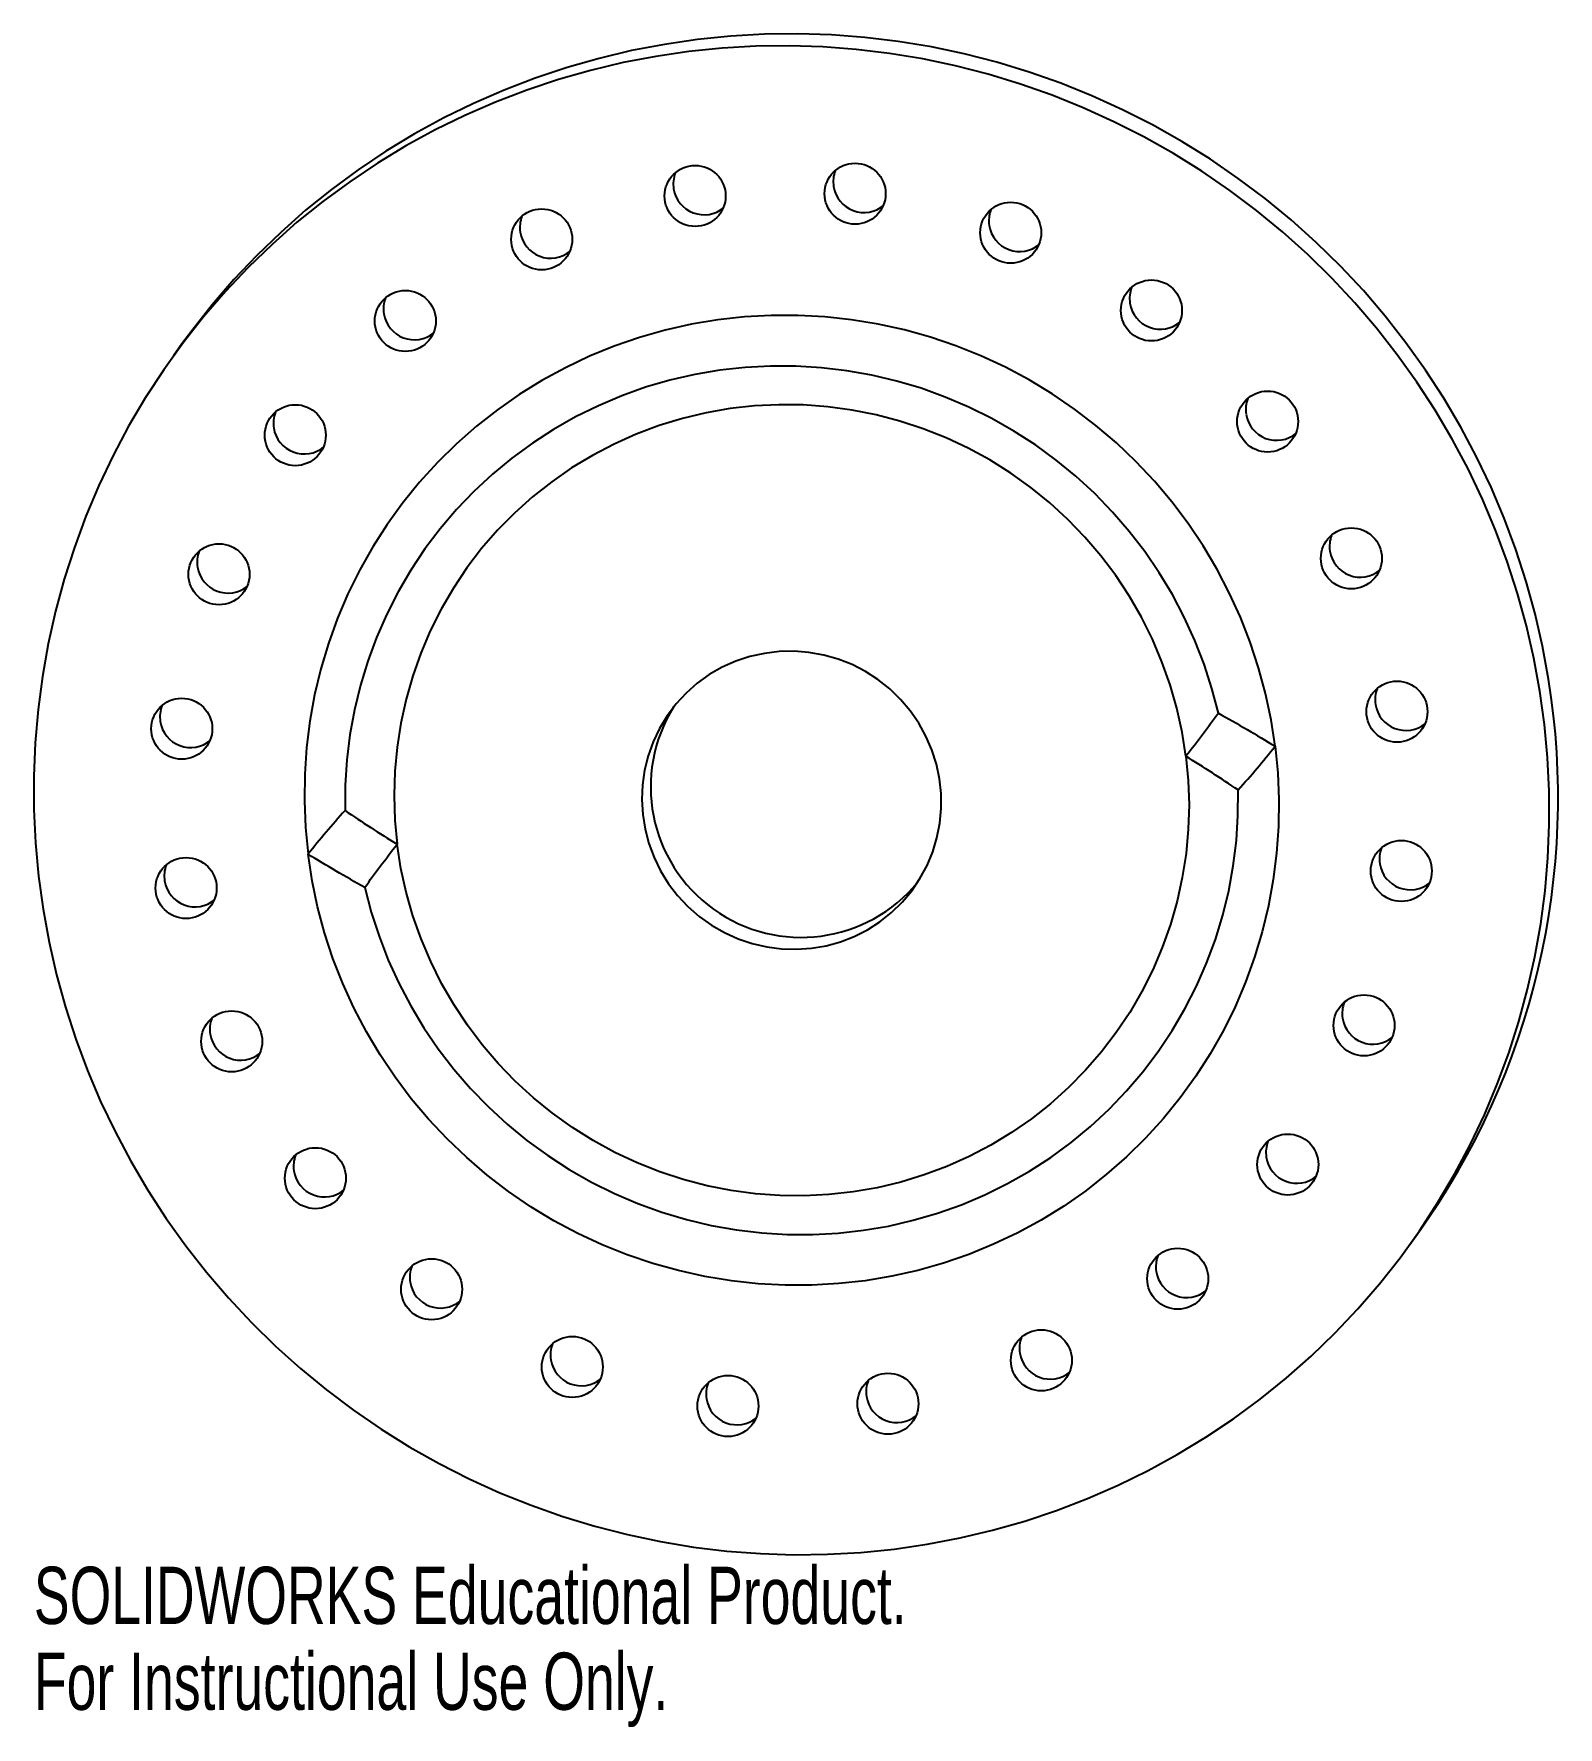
# Model space of a CAD drawing. Header units: inches. Extents: x -2.55 to 2.52, y -3.12 to 2.51.
import ezdxf

# ---------------------------------------------------------------- set-up
doc = ezdxf.new("R2010")
doc.units = ezdxf.units.IN
doc.header["$MEASUREMENT"] = 0
doc.styles.add('SLDTEXTSTYLE0', font='TXT', dxfattribs={"width": 0.7})

msp = doc.modelspace()

# ---------------------------------------------------------------- linework, layer by layer
at = {"color": 7, "linetype": 'Continuous', "lineweight": 25}
for p, q in [((-2.0546, 1.4768), (-2.0832, 1.4369)), ((2.0259, -1.5167), (2.0546, -1.4768))]:
    msp.add_line(p, q, dxfattribs=at)
at = {"color": 7, "linetype": 'Continuous', "lineweight": 25, "flags": 128}
for points in [[(2.4873, 0.3624), (2.4674, 0.4718), (2.4426, 0.5803), (2.413, 0.6877), (2.3787, 0.7937), (2.3398, 0.8981), (2.2962, 1.0008), (2.2482, 1.1015), (2.1958, 1.2001), (2.1391, 1.2963), (2.0782, 1.39), (2.0132, 1.481), (1.9443, 1.5691), (1.8716, 1.6541), (1.7952, 1.7358), (1.7153, 1.8142), (1.632, 1.889), (1.5456, 1.9601), (1.4561, 2.0274), (1.3637, 2.0907), (1.2687, 2.1499), (1.1713, 2.2049), (1.0715, 2.2556), (0.9696, 2.3018), (0.8658, 2.3436), (0.7604, 2.3808), (0.6534, 2.4133), (0.5452, 2.4411), (0.4359, 2.4641), (0.3257, 2.4823), (0.2149, 2.4957), (0.1037, 2.5041), (-0.0077, 2.5076), (-0.1191, 2.5063), (-0.2303, 2.5), (-0.341, 2.4888), (-0.451, 2.4728), (-0.5602, 2.4519), (-0.6683, 2.4263), (-0.775, 2.3958), (-0.8803, 2.3607), (-0.9838, 2.321), (-1.0854, 2.2767), (-1.1849, 2.228), (-1.282, 2.1749), (-1.3767, 2.1175), (-1.4686, 2.056), (-1.5577, 1.9905), (-1.6437, 1.9211), (-1.7265, 1.8479), (-1.8059, 1.7711), (-1.8818, 1.6908), (-1.954, 1.6072), (-2.0224, 1.5205), (-2.0546, 1.4768)], [(2.4586, 0.3225), (2.4387, 0.4319), (2.4139, 0.5404), (2.3843, 0.6477), (2.35, 0.7538), (2.3111, 0.8582), (2.2676, 0.9609), (2.2195, 1.0616), (2.1671, 1.1602), (2.1104, 1.2564), (2.0495, 1.3501), (1.9845, 1.4411), (1.9156, 1.5291), (1.8429, 1.6141), (1.7665, 1.6959), (1.6866, 1.7743), (1.6033, 1.8491), (1.5169, 1.9202), (1.4274, 1.9875), (1.3351, 2.0508), (1.2401, 2.11), (1.1426, 2.165), (1.0428, 2.2157), (0.9409, 2.2619), (0.8371, 2.3037), (0.7317, 2.3409), (0.6247, 2.3734), (0.5165, 2.4012), (0.4072, 2.4242), (0.297, 2.4424), (0.1862, 2.4557), (0.075, 2.4642), (-0.0364, 2.4677), (-0.1478, 2.4664), (-0.259, 2.4601), (-0.3697, 2.4489), (-0.4797, 2.4329), (-0.5889, 2.412), (-0.697, 2.3864), (-0.8037, 2.3559), (-0.909, 2.3208), (-1.0125, 2.2811), (-1.1141, 2.2368), (-1.2135, 2.1881), (-1.3107, 2.135), (-1.4053, 2.0776), (-1.4973, 2.0161), (-1.5864, 1.9506), (-1.6724, 1.8812), (-1.7552, 1.808), (-1.8346, 1.7312), (-1.9105, 1.6509), (-1.9827, 1.5673), (-2.0511, 1.4806), (-2.1155, 1.3909), (-2.1759, 1.2984), (-2.232, 1.2033), (-2.2838, 1.1057), (-2.3312, 1.0059), (-2.3741, 0.9041), (-2.4124, 0.8004), (-2.4461, 0.6951), (-2.475, 0.5883), (-2.4991, 0.4803), (-2.5184, 0.3713), (-2.5328, 0.2614), (-2.5423, 0.151), (-2.5469, 0.0402), (-2.5466, -0.0707), (-2.5413, -0.1816), (-2.5311, -0.2922), (-2.516, -0.4023), (-2.4961, -0.5117), (-2.4713, -0.6202), (-2.4417, -0.7276), (-2.4074, -0.8336), (-2.3685, -0.938), (-2.3249, -1.0407), (-2.2769, -1.1414), (-2.2245, -1.24), (-2.1678, -1.3362), (-2.1069, -1.4299), (-2.0419, -1.5209), (-1.973, -1.609), (-1.9002, -1.694), (-1.8239, -1.7757), (-1.744, -1.8541), (-1.6607, -1.9289), (-1.5742, -2), (-1.4848, -2.0673), (-1.3924, -2.1306), (-1.2974, -2.1898), (-1.1999, -2.2448), (-1.1002, -2.2955), (-0.9983, -2.3418), (-0.8945, -2.3835), (-0.7891, -2.4207), (-0.6821, -2.4532), (-0.5739, -2.481), (-0.4646, -2.504), (-0.3544, -2.5222), (-0.2436, -2.5356), (-0.1324, -2.544), (-0.021, -2.5476), (0.0904, -2.5462), (0.2016, -2.5399), (0.3123, -2.5288), (0.4223, -2.5127), (0.5315, -2.4918), (0.6396, -2.4662), (0.7463, -2.4357), (0.8516, -2.4006), (0.9551, -2.3609), (1.0567, -2.3166), (1.1562, -2.2679), (1.2533, -2.2148), (1.348, -2.1574), (1.4399, -2.0959), (1.529, -2.0304), (1.615, -1.961), (1.6978, -1.8878), (1.7772, -1.811), (1.8531, -1.7307), (1.9253, -1.6472), (1.9937, -1.5604), (2.0581, -1.4707), (2.1185, -1.3782), (2.1746, -1.2831), (2.2264, -1.1856), (2.2738, -1.0858), (2.3167, -0.9839), (2.355, -0.8802), (2.3887, -0.7749), (2.4176, -0.6681), (2.4417, -0.5601), (2.461, -0.4511), (2.4754, -0.3413), (2.4849, -0.2308), (2.4895, -0.1201), (2.4892, -0.0091), (2.4839, 0.1018), (2.4737, 0.2124), (2.4586, 0.3225)], [(1.5783, 0.1395), (1.5648, 0.2275), (1.5464, 0.3147), (1.5233, 0.4008), (1.4954, 0.4856), (1.463, 0.5688), (1.426, 0.6501), (1.3845, 0.7293), (1.3388, 0.8062), (1.289, 0.8806), (1.2351, 0.9521), (1.1774, 1.0206), (1.116, 1.0859), (1.0512, 1.1478), (0.983, 1.2061), (0.9119, 1.2606), (0.8378, 1.3111), (0.7611, 1.3575), (0.682, 1.3997), (0.6008, 1.4376), (0.5176, 1.4709), (0.4328, 1.4996), (0.3466, 1.5237), (0.2593, 1.543), (0.171, 1.5575), (0.0822, 1.5672), (-0.007, 1.572), (-0.0962, 1.5719), (-0.1853, 1.5669), (-0.2738, 1.557), (-0.3616, 1.5423), (-0.4484, 1.5227), (-0.534, 1.4984), (-0.6179, 1.4695), (-0.7001, 1.4359), (-0.7803, 1.3979), (-0.8582, 1.3555), (-0.9336, 1.3089), (-1.0062, 1.2582), (-1.0758, 1.2035), (-1.1423, 1.145), (-1.2054, 1.083), (-1.2649, 1.0175), (-1.3206, 0.9489), (-1.3725, 0.8772), (-1.4202, 0.8028), (-1.4637, 0.7258), (-1.5029, 0.6464), (-1.5376, 0.565), (-1.5677, 0.4817), (-1.5931, 0.3969), (-1.6138, 0.3107), (-1.6297, 0.2235), (-1.6407, 0.1355), (-1.6468, 0.0469), (-1.648, -0.0419), (-1.6443, -0.1308), (-1.6356, -0.2193)], [(1.3897, 0.2499), (1.3683, 0.3318), (1.3423, 0.4123), (1.3117, 0.4913), (1.2765, 0.5685), (1.237, 0.6436), (1.1933, 0.7163), (1.1454, 0.7865), (1.0936, 0.8538), (1.038, 0.9182), (0.9789, 0.9793), (0.9163, 1.0369), (0.8506, 1.0909), (0.7819, 1.1411), (0.7105, 1.1873), (0.6365, 1.2293), (0.5603, 1.2671), (0.4822, 1.3005), (0.4022, 1.3294), (0.3208, 1.3536), (0.2382, 1.3732), (0.1546, 1.388), (0.0704, 1.398), (-0.0142, 1.4032), (-0.0988, 1.4035), (-0.1833, 1.3989), (-0.2674, 1.3895), (-0.3507, 1.3754), (-0.4329, 1.3564), (-0.5139, 1.3328), (-0.5933, 1.3045), (-0.6709, 1.2717), (-0.7464, 1.2345), (-0.8195, 1.193), (-0.8901, 1.1473), (-0.9579, 1.0976), (-1.0227, 1.0441), (-1.0842, 0.9869), (-1.1422, 0.9263), (-1.1966, 0.8623), (-1.2471, 0.7954), (-1.2937, 0.7255), (-1.3361, 0.6531), (-1.3743, 0.5783), (-1.408, 0.5014), (-1.4372, 0.4226), (-1.4617, 0.3423), (-1.4816, 0.2606), (-1.4966, 0.1778), (-1.5069, 0.0942), (-1.5123, 0.0102), (-1.5128, -0.0741)], [(1.2819, 0.1064), (1.2694, 0.1866), (1.2519, 0.2659), (1.2295, 0.3441), (1.2024, 0.4208), (1.1706, 0.4957), (1.1342, 0.5687), (1.0935, 0.6393), (1.0485, 0.7073), (0.9994, 0.7725), (0.9464, 0.8346), (0.8897, 0.8935), (0.8295, 0.9487), (0.766, 1.0002), (0.6996, 1.0478), (0.6304, 1.0912), (0.5587, 1.1304), (0.4847, 1.1651), (0.4088, 1.1953), (0.3313, 1.2207), (0.2524, 1.2414), (0.1724, 1.2572), (0.0916, 1.2681), (0.0104, 1.274), (-0.0709, 1.275), (-0.1521, 1.2709), (-0.2328, 1.2619), (-0.3128, 1.248), (-0.3917, 1.2291), (-0.4692, 1.2055), (-0.545, 1.1771), (-0.6188, 1.1441), (-0.6905, 1.1066), (-0.7596, 1.0648), (-0.8259, 1.0188), (-0.8892, 0.9688), (-0.9493, 0.9149), (-1.0059, 0.8574), (-1.0587, 0.7965), (-1.1077, 0.7325), (-1.1525, 0.6655), (-1.1931, 0.5958), (-1.2293, 0.5237), (-1.2609, 0.4495), (-1.2878, 0.3734), (-1.31, 0.2958), (-1.3273, 0.2169), (-1.3397, 0.137), (-1.3471, 0.0564), (-1.3495, -0.0245), (-1.3469, -0.1055), (-1.3393, -0.1862)], [(0.4628, 0.0317), (0.4526, 0.0802), (0.4376, 0.1274), (0.4179, 0.1731), (0.3938, 0.2166), (0.3655, 0.2575), (0.3333, 0.2955), (0.2975, 0.3301), (0.2585, 0.3611), (0.2166, 0.3881), (0.1722, 0.4109), (0.1259, 0.4291), (0.078, 0.4427), (0.0291, 0.4515), (-0.0204, 0.4554), (-0.07, 0.4544), (-0.1192, 0.4485), (-0.1675, 0.4377), (-0.2144, 0.4222), (-0.2594, 0.4021), (-0.3022, 0.3776), (-0.3422, 0.3489), (-0.3792, 0.3164), (-0.4126, 0.2804), (-0.4422, 0.2411), (-0.4678, 0.1991), (-0.4889, 0.1547), (-0.5055, 0.1083), (-0.5173, 0.0605), (-0.5243, 0.0117), (-0.5264, -0.0376), (-0.5235, -0.087), (-0.5157, -0.1359), (-0.503, -0.1838), (-0.4857, -0.2303), (-0.4638, -0.2749), (-0.4376, -0.3172), (-0.4073, -0.3567), (-0.3732, -0.3931), (-0.3358, -0.4259), (-0.2952, -0.455), (-0.2521, -0.4799), (-0.2067, -0.5004), (-0.1595, -0.5163), (-0.111, -0.5275), (-0.0617, -0.5339), (-0.0121, -0.5354), (0.0373, -0.5319), (0.0861, -0.5235), (0.1337, -0.5104), (0.1798, -0.4925), (0.2237, -0.4702), (0.2652, -0.4436), (0.3037, -0.413), (0.339, -0.3786), (0.3705, -0.3409), (0.3981, -0.3002), (0.4215, -0.257), (0.4404, -0.2115), (0.4546, -0.1644), (0.4641, -0.116), (0.4686, -0.0669), (0.4682, -0.0175), (0.4628, 0.0317)], [(1.5783, 0.1395), (1.5869, 0.0509), (1.5906, -0.0379), (1.5894, -0.1267), (1.5833, -0.2153), (1.5723, -0.3033), (1.5564, -0.3905), (1.5358, -0.4767), (1.5103, -0.5616), (1.4802, -0.6448), (1.4455, -0.7262), (1.4064, -0.8056), (1.3628, -0.8826), (1.3151, -0.957), (1.2633, -1.0287), (1.2075, -1.0974), (1.148, -1.1628), (1.0849, -1.2249), (1.0184, -1.2833), (0.9488, -1.338), (0.8762, -1.3887), (0.8008, -1.4353), (0.7229, -1.4777), (0.6428, -1.5157), (0.5606, -1.5493), (0.4766, -1.5782), (0.391, -1.6025), (0.3042, -1.6221), (0.2164, -1.6368), (0.1279, -1.6467), (0.0388, -1.6517), (-0.0504, -1.6518), (-0.1396, -1.647), (-0.2284, -1.6374), (-0.3166, -1.6229), (-0.404, -1.6035), (-0.4902, -1.5795), (-0.575, -1.5507), (-0.6582, -1.5174), (-0.7394, -1.4796), (-0.8185, -1.4374), (-0.8952, -1.3909), (-0.9692, -1.3404), (-1.0404, -1.2859), (-1.1085, -1.2276), (-1.1734, -1.1657), (-1.2348, -1.1004), (-1.2925, -1.0319), (-1.3463, -0.9604), (-1.3962, -0.886), (-1.4419, -0.8091), (-1.4833, -0.7299), (-1.5203, -0.6486), (-1.5528, -0.5654), (-1.5807, -0.4806), (-1.6038, -0.3945), (-1.6221, -0.3073), (-1.6356, -0.2193)], [(1.2819, 0.1064), (1.2896, 0.0257), (1.2922, -0.0553), (1.2897, -0.1362), (1.2823, -0.2168), (1.27, -0.2967), (1.2526, -0.3756), (1.2305, -0.4532), (1.2035, -0.5293), (1.1719, -0.6035), (1.1357, -0.6756), (1.0951, -0.7453), (1.0503, -0.8123), (1.0013, -0.8763), (0.9485, -0.9372), (0.8919, -0.9947), (0.8319, -1.0486), (0.7685, -1.0986), (0.7022, -1.1446), (0.6331, -1.1865), (0.5615, -1.2239), (0.4876, -1.2569), (0.4118, -1.2853), (0.3343, -1.309), (0.2554, -1.3278), (0.1755, -1.3417), (0.0947, -1.3508), (0.0136, -1.3548), (-0.0678, -1.3539), (-0.149, -1.3479), (-0.2297, -1.337), (-0.3097, -1.3212), (-0.3886, -1.3005), (-0.4662, -1.2751), (-0.5421, -1.2449), (-0.616, -1.2102), (-0.6878, -1.1711), (-0.757, -1.1276), (-0.8234, -1.0801), (-0.8869, -1.0285), (-0.947, -0.9733), (-1.0037, -0.9145), (-1.0567, -0.8523), (-1.1058, -0.7871), (-1.1509, -0.7191), (-1.1916, -0.6485), (-1.228, -0.5756), (-1.2598, -0.5006), (-1.2869, -0.4239), (-1.3093, -0.3457), (-1.3268, -0.2664), (-1.3393, -0.1862)], [(-1.4471, -0.3297), (-1.4257, -0.4116), (-1.3997, -0.4921), (-1.369, -0.5711), (-1.3339, -0.6483), (-1.2944, -0.7234), (-1.2507, -0.7961), (-1.2028, -0.8663), (-1.151, -0.9337), (-1.0954, -0.998), (-1.0363, -1.0591), (-0.9737, -1.1167), (-0.908, -1.1707), (-0.8393, -1.2209), (-0.7678, -1.2671), (-0.6939, -1.3091), (-0.6177, -1.3469), (-0.5395, -1.3803), (-0.4596, -1.4092), (-0.3782, -1.4334), (-0.2956, -1.453), (-0.212, -1.4678), (-0.1278, -1.4778), (-0.0432, -1.483), (0.0415, -1.4833), (0.126, -1.4787), (0.21, -1.4694), (0.2933, -1.4552), (0.3755, -1.4362), (0.4565, -1.4126), (0.5359, -1.3843), (0.6135, -1.3515), (0.689, -1.3143), (0.7622, -1.2728), (0.8328, -1.2271), (0.9005, -1.1774), (0.9653, -1.1239), (1.0268, -1.0667), (1.0848, -1.0061), (1.1392, -0.9422), (1.1898, -0.8752), (1.2363, -0.8054), (1.2788, -0.7329), (1.3169, -0.6581), (1.3506, -0.5812), (1.3798, -0.5025), (1.4043, -0.4221), (1.4242, -0.3404), (1.4393, -0.2576), (1.4495, -0.1741), (1.4549, -0.09), (1.4554, -0.0057)]]:
    msp.add_lwpolyline(points, dxfattribs=at)
at = {"color": 7, "linetype": 'Continuous', "lineweight": 25}
for centre in [(-0.3492, 1.9688), (0.1825, 1.9763), (-0.8591, 1.8245), (0.6998, 1.8465), (1.1674, 1.5882), (-1.3124, 1.5533), (1.5535, 1.219), (-1.6782, 1.1736), (1.8318, 0.7642), (-1.9316, 0.7112), (1.9833, 0.2546), (-2.0553, 0.1978), (1.9977, -0.2749), (-2.0409, -0.3317), (1.874, -0.7883), (-1.8894, -0.8413), (1.6206, -1.2507), (-1.6111, -1.2961), (-1.225, -1.6653), (1.2548, -1.6304), (0.8015, -1.9016), (-0.7574, -1.9236), (-0.2401, -2.0534), (0.2916, -2.0459)]:
    msp.add_circle(centre, 0.1014, dxfattribs=at)
for centre, radius, start, end in [((-0.3218, 2.0087), 0.1002, 158.6442, 189.1305), ((0.2099, 2.0161), 0.1002, 158.6442, 189.1305), ((-0.3196, 2.0087), 0.1024, 188.9673, 309.4764), ((0.2121, 2.0162), 0.1024, 188.9673, 309.4764), ((0.7272, 1.8863), 0.1002, 158.6442, 189.1305), ((-0.8316, 1.8644), 0.1002, 158.6442, 189.1305), ((0.7294, 1.8864), 0.1024, 188.9673, 309.4764), ((-0.8294, 1.8644), 0.1024, 188.9673, 309.4764), ((1.1949, 1.628), 0.1002, 158.6442, 189.1305), ((-1.2849, 1.5931), 0.1002, 158.6442, 189.1305), ((-1.2827, 1.5932), 0.1024, 188.9673, 309.4764), ((1.1971, 1.6281), 0.1024, 188.9673, 309.4764), ((1.581, 1.2589), 0.1002, 158.6442, 189.1305), ((-1.6507, 1.2134), 0.1002, 158.6442, 189.1305), ((1.5832, 1.2589), 0.1024, 188.9673, 309.4764), ((-1.6485, 1.2135), 0.1024, 188.9673, 309.4764), ((1.8593, 0.804), 0.1002, 158.6442, 189.1305), ((1.8615, 0.8041), 0.1024, 188.9673, 309.4764), ((-1.9041, 0.7511), 0.1002, 158.6442, 189.1305), ((-1.9019, 0.7511), 0.1024, 188.9673, 309.4764), ((0.0401, -0.0323), 2.4788, 324.356, 9.1628), ((2.0108, 0.2945), 0.1002, 158.6442, 189.1305), ((-2.0278, 0.2376), 0.1002, 158.6442, 189.1305), ((0.0034, 0.0047), 0.5003, 147.7681, 320.8143), ((2.013, 0.2945), 0.1024, 188.9673, 309.4764), ((-2.0256, 0.2377), 0.1024, 188.9673, 309.4764), ((2.0252, -0.2351), 0.1002, 158.6442, 189.1305), ((-2.0135, -0.2919), 0.1002, 158.6442, 189.1305), ((2.0274, -0.235), 0.1024, 188.9673, 309.4764), ((-2.0113, -0.2918), 0.1024, 188.9673, 309.4764), ((1.9014, -0.7485), 0.1002, 158.6442, 189.1305), ((-1.862, -0.8014), 0.1002, 158.6442, 189.1305), ((1.9036, -0.7484), 0.1024, 188.9673, 309.4764), ((-1.8598, -0.8014), 0.1024, 188.9673, 309.4764), ((1.648, -1.2108), 0.1002, 158.6442, 189.1305), ((-1.5837, -1.2563), 0.1002, 158.6442, 189.1305), ((1.6502, -1.2108), 0.1024, 188.9673, 309.4764), ((-1.5815, -1.2562), 0.1024, 188.9673, 309.4764), ((1.2822, -1.5906), 0.1002, 158.6442, 189.1305), ((-1.1976, -1.6254), 0.1002, 158.6442, 189.1305), ((1.2844, -1.5905), 0.1024, 188.9673, 309.4764), ((-1.1953, -1.6254), 0.1024, 188.9673, 309.4764), ((-0.7299, -1.8837), 0.1002, 158.6442, 189.1305), ((0.8289, -1.8618), 0.1002, 158.6442, 189.1305), ((-0.7277, -1.8837), 0.1024, 188.9673, 309.4764), ((0.8312, -1.8617), 0.1024, 188.9673, 309.4764), ((0.3191, -2.0061), 0.1002, 158.6442, 189.1305), ((-0.2126, -2.0136), 0.1002, 158.6442, 189.1305), ((0.3213, -2.006), 0.1024, 188.9673, 309.4764), ((-0.2104, -2.0135), 0.1024, 188.9673, 309.4764)]:
    msp.add_arc(centre, radius, start, end, dxfattribs=at)
for points in [[(1.3897, 0.2499), (1.3555, 0.2016), (1.3198, 0.1537), (1.2819, 0.1064)], [(1.3897, 0.2499), (1.4541, 0.2141), (1.5169, 0.1772), (1.5783, 0.1395)], [(1.4554, -0.0057), (1.4983, 0.0421), (1.5392, 0.0905), (1.5783, 0.1395)], [(1.4554, -0.0057), (1.399, 0.0325), (1.3413, 0.0699), (1.2819, 0.1064)], [(-1.5128, -0.0741), (-1.5557, -0.1219), (-1.5965, -0.1703), (-1.6356, -0.2193)], [(-1.5128, -0.0741), (-1.4564, -0.1123), (-1.3987, -0.1497), (-1.3393, -0.1862)], [(-1.4471, -0.3297), (-1.5115, -0.2939), (-1.5742, -0.2571), (-1.6356, -0.2193)], [(-1.4471, -0.3297), (-1.4129, -0.2814), (-1.3771, -0.2336), (-1.3393, -0.1862)]]:
    msp.add_open_spline(points, degree=3, dxfattribs=at)

# ---------------------------------------------------------------- texts
at = {"color": 7, "linetype": 'Continuous', "char_height": 0.1903, "attachment_point": 1, "style": 'SLDTEXTSTYLE0'}
for s, insert in [('SOLIDWORKS Educational Product.', (-2.5469, -2.5877)), ('For Instructional Use Only.', (-2.5469, -2.8731))]:
    msp.add_mtext(s, dxfattribs=dict(at, insert=insert))

doc.saveas('drawing.dxf')
